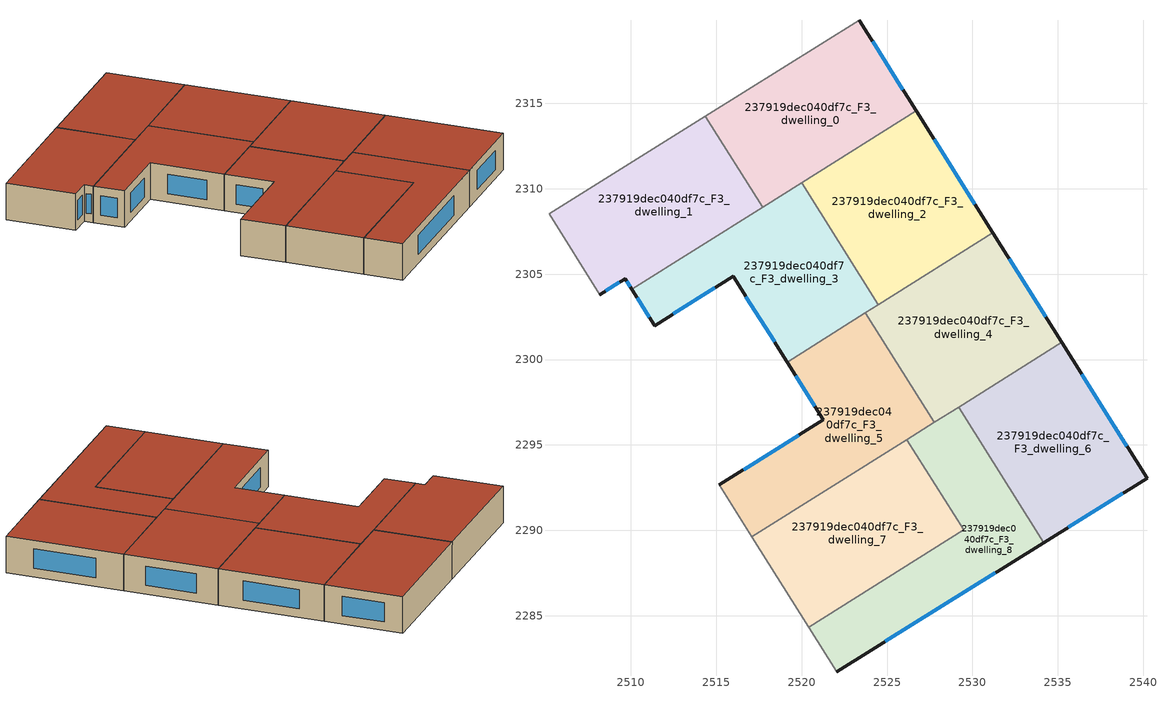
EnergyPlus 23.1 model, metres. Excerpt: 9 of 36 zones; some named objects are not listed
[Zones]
237919dec040df7c_F3_dwelling_0
 floor to 237919dec040df7c_F2_dwelling_0 (EU_floor_Construction): 2523.38,2319.86 2526.72,2314.56 2517.72,2308.91 2514.37,2314.24 z9
 wall outside (EU_wall_Construction): 2526.72,2314.56 2523.38,2319.86 z9:12
 wall to 237919dec040df7c_F3_dwelling_1 (EU_wall_Construction): 2514.37,2314.24 2517.72,2308.91 z9:12
 wall adiabatic (EU_wall_Construction): 2523.38,2319.86 2514.37,2314.24 z9:12
 wall to 237919dec040df7c_F3_dwelling_2 (EU_wall_Construction): 2520.01,2310.35 2526.72,2314.56 z9:12
 wall to 237919dec040df7c_F3_dwelling_3 (EU_wall_Construction): 2517.72,2308.91 2520.01,2310.35 z9:12
 window (EU_Window_Construction): 2525.93,2315.8 2524.17,2318.62 z9.7:11.3
 roof outside (EU_roof_Construction): 2526.72,2314.56 2523.38,2319.86 2514.37,2314.24 2517.72,2308.91 z12
237919dec040df7c_F3_dwelling_1
 floor to 237919dec040df7c_F2_dwelling_1 (EU_floor_Construction): 2514.37,2314.24 2517.72,2308.91 2510.07,2304.1 2509.67,2304.74 2508.18,2303.8 2505.22,2308.53 z9
 wall outside (EU_wall_Construction): 2508.18,2303.8 2509.67,2304.74 2510.07,2304.1 z9:12
 wall adiabatic (EU_wall_Construction): 2514.37,2314.24 2505.22,2308.53 2508.18,2303.8 z9:12
 wall to 237919dec040df7c_F3_dwelling_3 (EU_wall_Construction): 2510.07,2304.1 2517.72,2308.91 z9:12
 window (EU_Window_Construction): 2509.77,2304.59 2509.98,2304.25 / 2508.53,2304.02 2509.32,2304.52 z9.7:11.3
 roof outside (EU_roof_Construction): 2517.72,2308.91 2514.37,2314.24 2505.22,2308.53 2508.18,2303.8 2509.67,2304.74 2510.07,2304.1 z12
237919dec040df7c_F3_dwelling_2
 floor to 237919dec040df7c_F2_dwelling_2 (EU_floor_Construction): 2526.72,2314.56 2531.2,2307.42 2524.49,2303.21 2520.01,2310.35 z9
 wall outside (EU_wall_Construction): 2531.2,2307.42 2526.72,2314.56 z9:12
 wall to 237919dec040df7c_F3_dwelling_3 (EU_wall_Construction): 2520.01,2310.35 2524.49,2303.21 z9:12
 wall to 237919dec040df7c_F3_dwelling_4 (EU_wall_Construction): 2524.49,2303.21 2531.2,2307.42 z9:12
 window (EU_Window_Construction): 2530.15,2309.09 2527.77,2312.88 z9.7:11.3
 roof outside (EU_roof_Construction): 2531.2,2307.42 2526.72,2314.56 2520.01,2310.35 2524.49,2303.21 z12
237919dec040df7c_F3_dwelling_3
 floor to 237919dec040df7c_F2_dwelling_3 (EU_floor_Construction): 2520.01,2310.35 2524.49,2303.21 2519.16,2299.85 2516.01,2304.87 2511.4,2301.99 2510.07,2304.1 z9
 wall outside (EU_wall_Construction): 2510.07,2304.1 2511.4,2301.99 2516.01,2304.87 2519.16,2299.85 z9:12
 wall to 237919dec040df7c_F3_dwelling_5 (EU_wall_Construction): 2519.16,2299.85 2523.73,2302.73 z9:12
 wall to 237919dec040df7c_F3_dwelling_4 (EU_wall_Construction): 2523.73,2302.73 2524.49,2303.21 z9:12
 window (EU_Window_Construction): 2516.75,2303.69 2518.42,2301.03 / 2512.48,2302.67 2514.92,2304.19 / 2510.38,2303.61 2511.09,2302.49 z9.7:11.3
 roof outside (EU_roof_Construction): 2524.49,2303.21 2520.01,2310.35 2510.07,2304.1 2511.4,2301.99 2516.01,2304.87 2519.16,2299.85 z12
237919dec040df7c_F3_dwelling_4
 floor to 237919dec040df7c_F2_dwelling_4 (EU_floor_Construction): 2531.2,2307.42 2535.23,2301.01 2527.76,2296.32 2523.73,2302.73 z9
 wall outside (EU_wall_Construction): 2535.23,2301.01 2531.2,2307.42 z9:12
 wall to 237919dec040df7c_F3_dwelling_5 (EU_wall_Construction): 2523.73,2302.73 2527.76,2296.32 z9:12
 wall to 237919dec040df7c_F3_dwelling_6 (EU_wall_Construction): 2529.2,2297.22 2535.23,2301.01 z9:12
 wall to 237919dec040df7c_F3_dwelling_8 (EU_wall_Construction): 2527.76,2296.32 2529.2,2297.22 z9:12
 window (EU_Window_Construction): 2534.28,2302.51 2532.15,2305.91 z9.7:11.3
 roof outside (EU_roof_Construction): 2535.23,2301.01 2531.2,2307.42 2523.73,2302.73 2527.76,2296.32 z12
237919dec040df7c_F3_dwelling_5
 floor to 237919dec040df7c_F2_dwelling_5 (EU_floor_Construction): 2523.73,2302.73 2527.76,2296.32 2517.09,2289.62 2515.18,2292.67 2521.28,2296.48 2519.16,2299.85 z9
 wall outside (EU_wall_Construction): 2519.16,2299.85 2521.28,2296.48 2515.18,2292.67 z9:12
 wall adiabatic (EU_wall_Construction): 2515.18,2292.67 2517.09,2289.62 z9:12
 wall to 237919dec040df7c_F3_dwelling_7 (EU_wall_Construction): 2517.09,2289.62 2526.16,2295.31 z9:12
 wall to 237919dec040df7c_F3_dwelling_8 (EU_wall_Construction): 2526.16,2295.31 2527.76,2296.32 z9:12
 window (EU_Window_Construction): 2519.84,2295.58 2516.61,2293.56 / 2519.65,2299.06 2520.78,2297.27 z9.7:11.3
 roof outside (EU_roof_Construction): 2527.76,2296.32 2523.73,2302.73 2519.16,2299.85 2521.28,2296.48 2515.18,2292.67 2517.09,2289.62 z12
237919dec040df7c_F3_dwelling_6
 floor to 237919dec040df7c_F2_dwelling_6 (EU_floor_Construction): 2535.23,2301.01 2540.22,2293.06 2534.18,2289.29 2529.2,2297.22 z9
 wall outside (EU_wall_Construction): 2534.18,2289.29 2540.22,2293.06 2535.23,2301.01 z9:12
 wall to 237919dec040df7c_F3_dwelling_8 (EU_wall_Construction): 2529.2,2297.22 2534.18,2289.29 z9:12
 window (EU_Window_Construction): 2535.59,2290.17 2538.8,2292.18 / 2539.05,2294.93 2536.4,2299.14 z9.7:11.3
 roof outside (EU_roof_Construction): 2540.22,2293.06 2535.23,2301.01 2529.2,2297.22 2534.18,2289.29 z12
237919dec040df7c_F3_dwelling_7
 floor to 237919dec040df7c_F2_dwelling_7 (EU_floor_Construction): 2526.16,2295.31 2529.48,2290.03 2520.41,2284.34 2517.09,2289.62 z9
 wall to 237919dec040df7c_F3_dwelling_8 (EU_wall_Construction): 2520.41,2284.34 2529.48,2290.03 2526.16,2295.31 z9:12
 wall adiabatic (EU_wall_Construction): 2517.09,2289.62 2520.41,2284.34 z9:12
 roof outside (EU_roof_Construction): 2529.48,2290.03 2526.16,2295.31 2517.09,2289.62 2520.41,2284.34 z12
237919dec040df7c_F3_dwelling_8
 floor to 237919dec040df7c_F2_dwelling_8 (EU_floor_Construction): 2529.2,2297.22 2534.18,2289.29 2522.06,2281.72 2520.41,2284.34 2529.48,2290.03 2526.16,2295.31 z9
 wall outside (EU_wall_Construction): 2522.06,2281.72 2534.18,2289.29 z9:12
 wall adiabatic (EU_wall_Construction): 2520.41,2284.34 2522.06,2281.72 z9:12
 window (EU_Window_Construction): 2524.9,2283.5 2531.33,2287.51 z9.7:11.3
 roof outside (EU_roof_Construction): 2534.18,2289.29 2529.2,2297.22 2526.16,2295.31 2529.48,2290.03 2520.41,2284.34 2522.06,2281.72 z12
[Building]
EU S2 Campaign: North Axis=0; Terrain=City; Solar Distribution=FullExterior
[Site:Location]
Budapest.Ferenc.Liszt.Intl.AP: Latitude=47.437; Longitude=19.256; Time Zone=1; Elevation=185
[SizingPeriod:WeatherFileDays]
AnnualSizingPeriod: Begin Month=1; Begin Day of Month=1; End Month=12; End Day of Month=31; Day of Week for Start Day=Monday; Use Weather File Daylight Saving Period=No; Use Weather File Rain and Snow Indicators=No
[MATERIAL]
EU_InternalMass_Material: Roughness=MediumRough; Thickness=0.1; Conductivity=1; Density=1800; Specific Heat=900; Thermal Absorptance=0.9; Solar Absorptance=0.7; Visible Absorptance=0.7
[MATERIAL:NOMASS] Roughness=MediumRough; Thermal Absorptance=0.9; Solar Absorptance=0.7; Visible Absorptance=0.7
Name | Thermal Resistance
EU_wall_NoMass | 0.832559
EU_roof_NoMass | 1.39638
EU_floor_NoMass | 0.872794
[WINDOWMATERIAL:SIMPLEGLAZINGSYSTEM]
EU_Window_SimpleGlazing: UFactor=2.79869; Solar Heat Gain Coefficient=0.75; Visible Transmittance=0.75
[CONSTRUCTION]
EU_wall_Construction: EU_wall_NoMass
EU_roof_Construction: EU_roof_NoMass
EU_floor_Construction: EU_floor_NoMass
EU_Window_Construction: EU_Window_SimpleGlazing
EU_InternalMass_Construction: EU_InternalMass_Material
[ZONE] Type=1; Multiplier=1; Ceiling Height=autocalculate; Floor Area=autocalculate; Part of Total Floor Area=Yes
Name | Volume
237919dec040df7c_F3_dwelling_0 | 200.287
237919dec040df7c_F3_dwelling_1 | 200.284
237919dec040df7c_F3_dwelling_2 | 200.268
237919dec040df7c_F3_dwelling_3 | 200.279
237919dec040df7c_F3_dwelling_4 | 200.278
237919dec040df7c_F3_dwelling_5 | 200.294
237919dec040df7c_F3_dwelling_6 | 200.288
237919dec040df7c_F3_dwelling_7 | 200.267
237919dec040df7c_F3_dwelling_8 | 200.299
[INTERNALMASS] Construction=EU_InternalMass_Construction
Name | Zone or ZoneList | Surface Area
237919dec040df7c_F3_dwelling_0_EU_InternalMass | 237919dec040df7c_F3_dwelling_0 | 66.7621
237919dec040df7c_F3_dwelling_1_EU_InternalMass | 237919dec040df7c_F3_dwelling_1 | 66.7621
237919dec040df7c_F3_dwelling_2_EU_InternalMass | 237919dec040df7c_F3_dwelling_2 | 66.7535
237919dec040df7c_F3_dwelling_3_EU_InternalMass | 237919dec040df7c_F3_dwelling_3 | 66.7594
237919dec040df7c_F3_dwelling_4_EU_InternalMass | 237919dec040df7c_F3_dwelling_4 | 66.7602
237919dec040df7c_F3_dwelling_5_EU_InternalMass | 237919dec040df7c_F3_dwelling_5 | 66.7641
237919dec040df7c_F3_dwelling_6_EU_InternalMass | 237919dec040df7c_F3_dwelling_6 | 66.7605
237919dec040df7c_F3_dwelling_7_EU_InternalMass | 237919dec040df7c_F3_dwelling_7 | 66.7562
237919dec040df7c_F3_dwelling_8_EU_InternalMass | 237919dec040df7c_F3_dwelling_8 | 66.7664
[OTHEREQUIPMENT] Fuel Type=Electricity; Design Level Calculation Method=Watts/Area; Power per Zone Floor Area=1; Fraction Latent=0; Fraction Radiant=0; Fraction Lost=0; Carbon Dioxide Generation Rate=0; EndUse Subcategory=EU_Step8_InternalGains
Name | Zone or ZoneList or Space or SpaceList | Schedule
EU_Step8_InternalGain_237919dec040df7c_F3_dwelling_0_f000 | 237919dec040df7c_F3_dwelling_0 | EU_Step8_GainSchedule_237919dec040df7c_F3_dwelling_0_f000
EU_Step8_InternalGain_237919dec040df7c_F3_dwelling_1_f000 | 237919dec040df7c_F3_dwelling_1 | EU_Step8_GainSchedule_237919dec040df7c_F3_dwelling_1_f000
EU_Step8_InternalGain_237919dec040df7c_F3_dwelling_2_f000 | 237919dec040df7c_F3_dwelling_2 | EU_Step8_GainSchedule_237919dec040df7c_F3_dwelling_2_f000
EU_Step8_InternalGain_237919dec040df7c_F3_dwelling_3_f000 | 237919dec040df7c_F3_dwelling_3 | EU_Step8_GainSchedule_237919dec040df7c_F3_dwelling_3_f000
EU_Step8_InternalGain_237919dec040df7c_F3_dwelling_4_f000 | 237919dec040df7c_F3_dwelling_4 | EU_Step8_GainSchedule_237919dec040df7c_F3_dwelling_4_f000
EU_Step8_InternalGain_237919dec040df7c_F3_dwelling_5_f000 | 237919dec040df7c_F3_dwelling_5 | EU_Step8_GainSchedule_237919dec040df7c_F3_dwelling_5_f000
EU_Step8_InternalGain_237919dec040df7c_F3_dwelling_6_f000 | 237919dec040df7c_F3_dwelling_6 | EU_Step8_GainSchedule_237919dec040df7c_F3_dwelling_6_f000
EU_Step8_InternalGain_237919dec040df7c_F3_dwelling_7_f000 | 237919dec040df7c_F3_dwelling_7 | EU_Step8_GainSchedule_237919dec040df7c_F3_dwelling_7_f000
EU_Step8_InternalGain_237919dec040df7c_F3_dwelling_8_f000 | 237919dec040df7c_F3_dwelling_8 | EU_Step8_GainSchedule_237919dec040df7c_F3_dwelling_8_f000
[ZONEVENTILATION:DESIGNFLOWRATE] Schedule=EU_AlwaysOn; Design Flow Rate Calculation Method=AirChanges/Hour; Air Changes per Hour=0.475469; Ventilation Type=Natural; Fan Pressure Rise=0; Fan Total Efficiency=1; Constant Term Coefficient=1; Temperature Term Coefficient=0; Velocity Term Coefficient=0; Velocity Squared Term Coefficient=0; Minimum Indoor Temperature=-100; Maximum Indoor Temperature=100; Delta Temperature=-100; Minimum Outdoor Temperature=-100; Maximum Outdoor Temperature=100; Maximum Wind Speed=40
Name | Zone or ZoneList or Space or SpaceList
EU_ConstantAir_237919dec040df7c_F3_dwelling_0 | 237919dec040df7c_F3_dwelling_0
EU_ConstantAir_237919dec040df7c_F3_dwelling_1 | 237919dec040df7c_F3_dwelling_1
EU_ConstantAir_237919dec040df7c_F3_dwelling_2 | 237919dec040df7c_F3_dwelling_2
EU_ConstantAir_237919dec040df7c_F3_dwelling_3 | 237919dec040df7c_F3_dwelling_3
EU_ConstantAir_237919dec040df7c_F3_dwelling_4 | 237919dec040df7c_F3_dwelling_4
EU_ConstantAir_237919dec040df7c_F3_dwelling_5 | 237919dec040df7c_F3_dwelling_5
EU_ConstantAir_237919dec040df7c_F3_dwelling_6 | 237919dec040df7c_F3_dwelling_6
EU_ConstantAir_237919dec040df7c_F3_dwelling_7 | 237919dec040df7c_F3_dwelling_7
EU_ConstantAir_237919dec040df7c_F3_dwelling_8 | 237919dec040df7c_F3_dwelling_8
[HVACTEMPLATE:ZONE:IDEALLOADSAIRSYSTEM] System Availability Schedule=EU_AlwaysOn; Maximum Heating Supply Air Temperature=50; Minimum Cooling Supply Air Temperature=13; Maximum Heating Supply Air Humidity Ratio=0.0156; Minimum Cooling Supply Air Humidity Ratio=0.0077; Heating Limit=NoLimit; Cooling Limit=NoLimit; Heating Availability Schedule=EU_AlwaysOn; Cooling Availability Schedule=EU_CoolingOff; Dehumidification Control Type=ConstantSensibleHeatRatio; Cooling Sensible Heat Ratio=0.7; Dehumidification Setpoint=60; Humidification Control Type=None; Humidification Setpoint=30; Outdoor Air Method=None; Outdoor Air Flow Rate per Person=0.00944; Outdoor Air Flow Rate per Zone Floor Area=0; Outdoor Air Flow Rate per Zone=0; Demand Controlled Ventilation Type=None; Outdoor Air Economizer Type=NoEconomizer; Heat Recovery Type=None; Sensible Heat Recovery Effectiveness=0.7; Latent Heat Recovery Effectiveness=0.65
Name | Template Thermostat
237919dec040df7c_F3_dwelling_0 | EU_HeatOnly_237919dec040df7c_F3_dwelling_0
237919dec040df7c_F3_dwelling_1 | EU_HeatOnly_237919dec040df7c_F3_dwelling_1
237919dec040df7c_F3_dwelling_2 | EU_HeatOnly_237919dec040df7c_F3_dwelling_2
237919dec040df7c_F3_dwelling_3 | EU_HeatOnly_237919dec040df7c_F3_dwelling_3
237919dec040df7c_F3_dwelling_4 | EU_HeatOnly_237919dec040df7c_F3_dwelling_4
237919dec040df7c_F3_dwelling_5 | EU_HeatOnly_237919dec040df7c_F3_dwelling_5
237919dec040df7c_F3_dwelling_6 | EU_HeatOnly_237919dec040df7c_F3_dwelling_6
237919dec040df7c_F3_dwelling_7 | EU_HeatOnly_237919dec040df7c_F3_dwelling_7
237919dec040df7c_F3_dwelling_8 | EU_HeatOnly_237919dec040df7c_F3_dwelling_8
[SIZING:ZONE] Zone Cooling Design Supply Air Temperature Input Method=SupplyAirTemperature; Zone Cooling Design Supply Air Temperature=13; Zone Heating Design Supply Air Temperature Input Method=SupplyAirTemperature; Zone Heating Design Supply Air Temperature=50; Zone Cooling Design Supply Air Humidity Ratio=0.008; Zone Heating Design Supply Air Humidity Ratio=0.008; Cooling Design Air Flow Method=DesignDay; Cooling Design Air Flow Rate=0; Cooling Minimum Air Flow per Zone Floor Area=0.000762; Cooling Minimum Air Flow=0; Cooling Minimum Air Flow Fraction=0.2; Heating Design Air Flow Method=DesignDay; Heating Design Air Flow Rate=0; Heating Maximum Air Flow per Zone Floor Area=0.002032; Heating Maximum Air Flow=0.141576; Heating Maximum Air Flow Fraction=0.3; Account for Dedicated Outdoor Air System=No; Dedicated Outdoor Air System Control Strategy=NeutralSupplyAir; Dedicated Outdoor Air Low Setpoint Temperature for Design=autosize; Dedicated Outdoor Air High Setpoint Temperature for Design=autosize; Zone Load Sizing Method=Sensible Load Only No Latent Load; Zone Latent Cooling Design Supply Air Humidity Ratio Input Method=HumidityRatioDifference; Zone Cooling Design Supply Air Humidity Ratio Difference=0.005; Zone Latent Heating Design Supply Air Humidity Ratio Input Method=HumidityRatioDifference; Zone Humidification Design Supply Air Humidity Ratio Difference=0.005
237919dec040df7c_F3_dwelling_0; 237919dec040df7c_F3_dwelling_1; 237919dec040df7c_F3_dwelling_2; 237919dec040df7c_F3_dwelling_3; 237919dec040df7c_F3_dwelling_4; 237919dec040df7c_F3_dwelling_5; 237919dec040df7c_F3_dwelling_6; 237919dec040df7c_F3_dwelling_7; 237919dec040df7c_F3_dwelling_8
[SCHEDULE:CONSTANT]
Name | Hourly Value
EU_AlwaysOn | 1
EU_CoolingOff | 0
[SCHEDULE:FILE] Column Number=1; Rows to Skip at Top=0; Number of Hours of Data=8760; Column Separator=Comma; Interpolate to Timestep=No; Minutes per Item=60; Adjust Schedule for Daylight Savings=Yes
Name | File
EU_Step8_GainSchedule_237919dec040df7c_F3_dwelling_0_f000 | ../../schedules/237919dec040df7c/237919dec040df7c_F3_dwelling_0_f000_gain.csv
EU_Step8_GainSchedule_237919dec040df7c_F3_dwelling_1_f000 | ../../schedules/237919dec040df7c/237919dec040df7c_F3_dwelling_1_f000_gain.csv
EU_Step8_GainSchedule_237919dec040df7c_F3_dwelling_2_f000 | ../../schedules/237919dec040df7c/237919dec040df7c_F3_dwelling_2_f000_gain.csv
EU_Step8_GainSchedule_237919dec040df7c_F3_dwelling_3_f000 | ../../schedules/237919dec040df7c/237919dec040df7c_F3_dwelling_3_f000_gain.csv
EU_Step8_GainSchedule_237919dec040df7c_F3_dwelling_4_f000 | ../../schedules/237919dec040df7c/237919dec040df7c_F3_dwelling_4_f000_gain.csv
EU_Step8_GainSchedule_237919dec040df7c_F3_dwelling_5_f000 | ../../schedules/237919dec040df7c/237919dec040df7c_F3_dwelling_5_f000_gain.csv
EU_Step8_GainSchedule_237919dec040df7c_F3_dwelling_6_f000 | ../../schedules/237919dec040df7c/237919dec040df7c_F3_dwelling_6_f000_gain.csv
EU_Step8_GainSchedule_237919dec040df7c_F3_dwelling_7_f000 | ../../schedules/237919dec040df7c/237919dec040df7c_F3_dwelling_7_f000_gain.csv
EU_Step8_GainSchedule_237919dec040df7c_F3_dwelling_8_f000 | ../../schedules/237919dec040df7c/237919dec040df7c_F3_dwelling_8_f000_gain.csv
